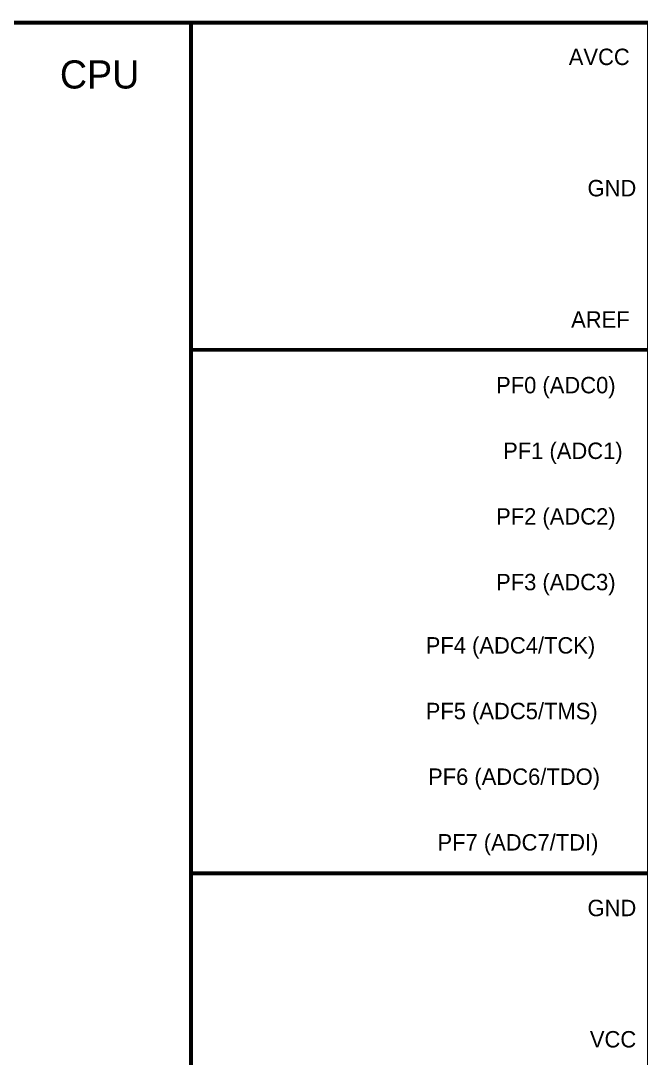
# Model space of a CAD drawing. Header units: inches. Extents: x 0 to 594, y 0 to 420.
# Drawn here: x 304.5 to 351.9, y 230.9 to 310.1 of the extents above; entities that cross this region are included whole.
import ezdxf

# ---------------------------------------------------------------- set-up
doc = ezdxf.new("R2010")
doc.units = ezdxf.units.IN
doc.layers.add('Sheet', color=255, linetype='Continuous')

msp = doc.modelspace()

# ---------------------------------------------------------------- linework, layer by layer
at = {"layer": 'Sheet'}
msp.add_lwpolyline([(265.004, 309.994, 0.3, 0.3, 0), (352.503, 309.994, 0.3, 0.3, 0), (352.503, 135.002, 0.3, 0.3, 0), (265.004, 135.002, 0.3, 0.3, 0), (265.004, 309.994, 0.3, 0.3, 0)], format="xyseb", close=True, dxfattribs=at)
for points in [[(317.506, 135.002, 0.3, 0.3, 0), (317.506, 309.994, 0.3, 0.3, 0)], [(352.503, 284.998, 0.3, 0.3, 0), (317.506, 284.998, 0.3, 0.3, 0)], [(352.503, 244.996, 0.3, 0.3, 0), (317.506, 244.996, 0.3, 0.3, 0)]]:
    msp.add_lwpolyline(points, format="xyseb", dxfattribs=at)

# ---------------------------------------------------------------- texts
for s, height, p in [('AVCC', 1.2543, (346.366, 306.758)), ('CPU', 2.1502, (307.482, 304.966)), ('GND', 1.2543, (347.799, 296.724)), ('AREF', 1.2543, (346.545, 286.689)), ('PF0 (ADC0)', 1.2543, (340.811, 281.672)), ('PF1 (ADC1)', 1.2543, (341.348, 276.655)), ('PF2 (ADC2)', 1.2543, (340.811, 271.638)), ('PF3 (ADC3)', 1.2543, (340.811, 266.621)), ('PF4 (ADC4/TCK)', 1.25427, (335.435, 261.783)), ('PF5 (ADC5/TMS)', 1.25427, (335.435, 256.766)), ('PF6 (ADC6/TDO)', 1.25427, (335.614, 251.749)), ('PF7 (ADC7/TDI)', 1.25427, (336.331, 246.732)), ('GND', 1.2543, (347.799, 241.715)), ('VCC', 1.2543, (347.978, 231.681))]:
    msp.add_text(s, height=height, dxfattribs=at).set_placement(p)

doc.saveas('drawing.dxf')
